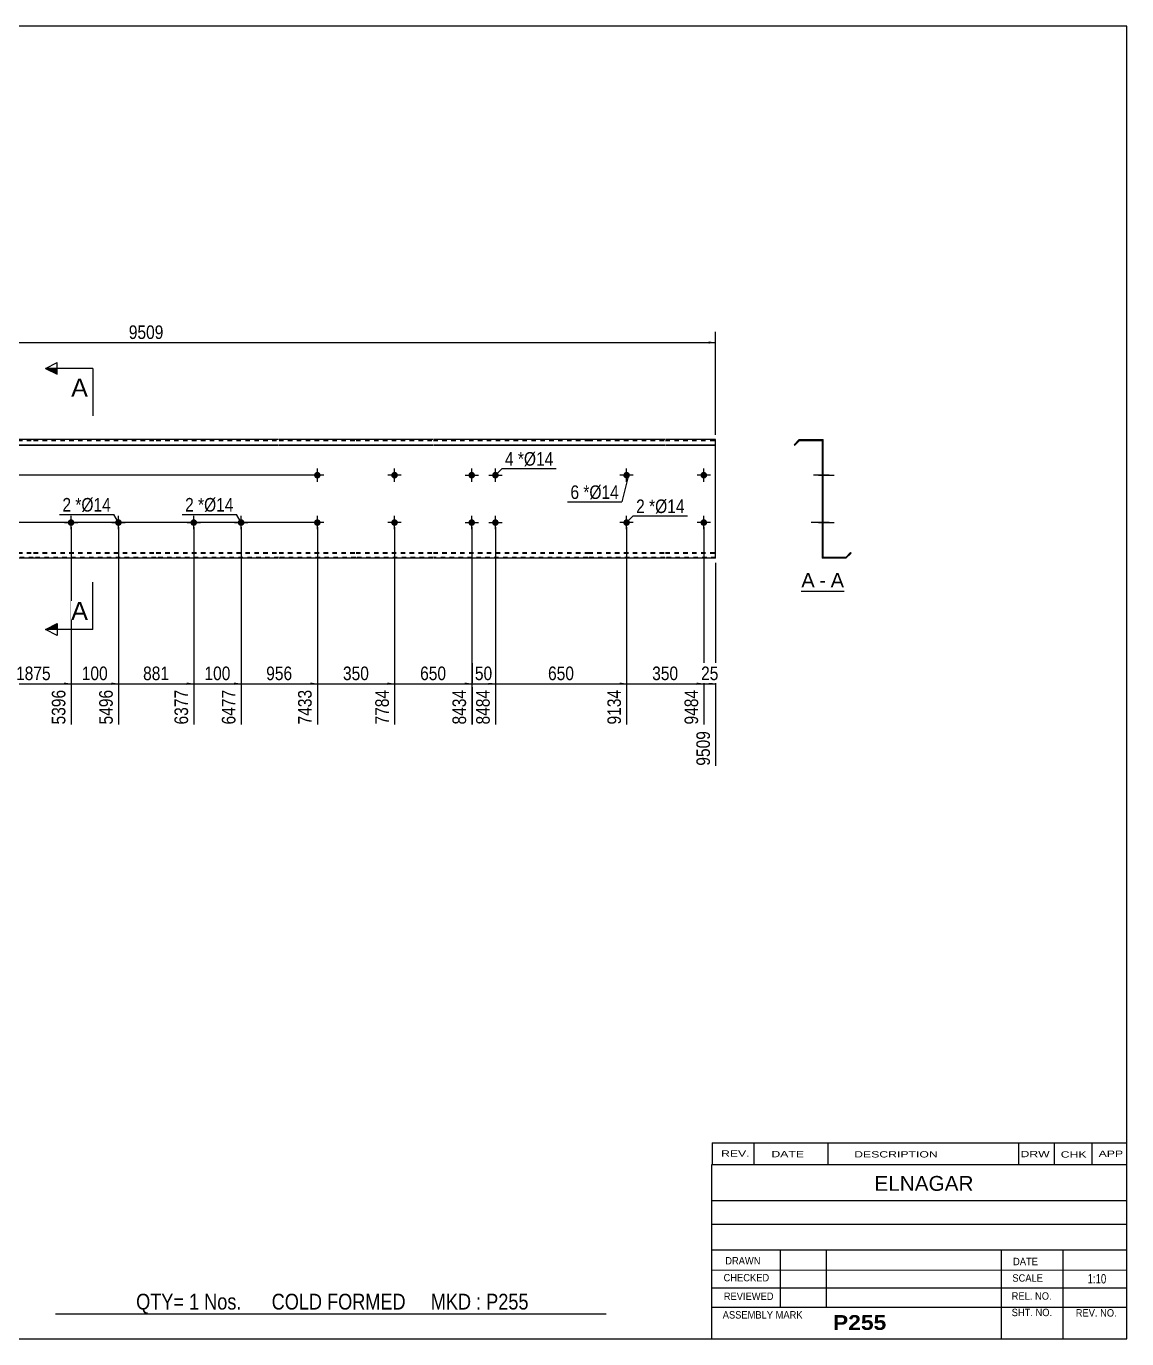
# Model space of a CAD drawing. Header units: millimetres. Extents: x -75 to 327, y -177 to 100.
# Drawn here: x 94.9 to 327.2, y -177.2 to 99.8 of the extents above; entities that cross this region are included whole.
import ezdxf

# ---------------------------------------------------------------- set-up
doc = ezdxf.new("R2010")
doc.units = ezdxf.units.MM
doc.linetypes.add('DXK_LINE_DOT1', pattern=[1.8814, 0.9407, -0.9407])
doc.styles.add('Arial', font='ARIAL.TTF', dxfattribs={"height": 0.2})
doc.styles.add('Arial Bold', font='ARIALBD.TTF', dxfattribs={"height": 0.2})
doc.styles.add('Arial Narrow', font='ARIALN.TTF', dxfattribs={"height": 0.2})

# ---------------------------------------------------------------- blocks, each defined once
blk = doc.blocks.new('Unknown-628702103-1200')
at = {"color": 5, "linetype": 'Continuous'}
for p, q in [((327.25, 99.75), (-72.75, 99.75)), ((-72.75, 99.75), (-72.75, -177.25)), ((327.25, -177.25), (327.25, 99.75)), ((-72.75, -177.25), (327.25, -177.25))]:
    blk.add_line(p, q, dxfattribs=at)
at = {"color": 174, "linetype": 'Continuous', "style": 'Arial'}
blk.add_text('Tekla structures', height=1.9102, rotation=90, dxfattribs=at).set_placement((-73.25, -176.75))
blk = doc.blocks.new('Unknown-628702103-12 - 1661')
at = {"color": 7, "linetype": 'Continuous'}
blk.add_line((258.54, -19.45), (267.57, -19.45), dxfattribs=at)
at = {"color": 0, "linetype": 'Continuous'}
blk.add_wipeout([(261.39, -18.7), (261.39, -15.5), (258.54, -15.5), (258.54, -18.7)], dxfattribs=at)
blk.add_wipeout([(263.77, -18.7), (263.77, -15.5), (262.35, -15.5), (262.35, -18.7)], dxfattribs=at)
at = {"color": 96, "linetype": 'Continuous', "style": 'Arial'}
blk.add_text('A', height=3.06, dxfattribs=at).set_placement((258.54, -18.7))
at = {"color": 0, "linetype": 'Continuous'}
blk.add_wipeout([(267.57, -18.7), (267.57, -15.5), (264.73, -15.5), (264.73, -18.7)], dxfattribs=at)
at = {"color": 96, "linetype": 'Continuous', "style": 'Arial'}
for s, p in [('A', (264.73, -18.7)), ('-', (262.35, -18.7))]:
    blk.add_text(s, height=3.06, dxfattribs=at).set_placement(p)
blk = doc.blocks.new('Bolt-628702103-1271 - 1220')
at = {"linetype": 'Continuous'}
for points in [[(104.39, -4.3, -1), (104.39, -5.7, -1)], [(114.39, -4.3, -1), (114.39, -5.7, -1)]]:
    blk.add_hatch(color=3, dxfattribs=at).paths.add_polyline_path(points)
at = {"color": 3, "linetype": 'Continuous'}
for p, q in [((102.99, -5), (105.79, -5)), ((104.39, -6.4), (104.39, -3.6)), ((112.99, -5), (115.79, -5)), ((114.39, -6.4), (114.39, -3.6))]:
    blk.add_line(p, q, dxfattribs=at)
blk = doc.blocks.new('Bolt-628702103-1276 - 1220')
at = {"linetype": 'Continuous'}
for points in [[(130.29, -4.3, -1), (130.29, -5.7, -1)], [(140.29, -4.3, -1), (140.29, -5.7, -1)]]:
    blk.add_hatch(color=3, dxfattribs=at).paths.add_polyline_path(points)
at = {"color": 3, "linetype": 'Continuous'}
for p, q in [((128.89, -5), (131.69, -5)), ((130.29, -6.4), (130.29, -3.6)), ((138.89, -5), (141.69, -5)), ((140.29, -6.4), (140.29, -3.6))]:
    blk.add_line(p, q, dxfattribs=at)
blk = doc.blocks.new('Bolt-628702103-1281 - 1220')
at = {"linetype": 'Continuous'}
for points in [[(171.98, 5, -1), (173.38, 5, -1)], [(220.97, 5, -1), (222.37, 5, -1)]]:
    blk.add_hatch(color=3, dxfattribs=at).paths.add_polyline_path(points)
at = {"color": 3, "linetype": 'Continuous'}
for p, q in [((172.68, 3.6), (172.68, 6.4)), ((221.67, 3.6), (221.67, 6.4)), ((174.08, 5), (171.28, 5)), ((223.07, 5), (220.27, 5))]:
    blk.add_line(p, q, dxfattribs=at)
blk = doc.blocks.new('Part-628702103-1350 - 1220')
at = {"color": 2, "linetype": 'Continuous'}
for p, q in [((7, 12.5), (0, 12.5)), ((0, 12.5), (0, -12.5)), ((0, 11.44), (7, 11.44)), ((0, 11.33), (7, 11.33)), ((28.29, 12.5), (7.1, 12.5)), ((7.1, 11.44), (28.29, 11.44)), ((7.1, 11.33), (28.29, 11.33)), ((44.59, 12.5), (28.39, 12.5)), ((28.39, 11.44), (44.59, 11.44)), ((28.39, 11.33), (44.59, 11.33)), ((70.49, 12.5), (44.69, 12.5)), ((44.69, 11.44), (70.49, 11.44)), ((44.69, 11.33), (70.49, 11.33)), ((96.39, 12.5), (70.59, 12.5)), ((70.59, 11.44), (96.39, 11.44)), ((70.59, 11.33), (96.39, 11.33)), ((122.29, 12.5), (96.49, 12.5)), ((96.49, 11.44), (122.29, 11.44)), ((96.49, 11.33), (122.29, 11.33)), ((148.19, 12.5), (122.39, 12.5)), ((122.39, 11.44), (148.19, 11.44)), ((122.39, 11.33), (148.19, 11.33)), ((164.48, 12.5), (148.29, 12.5)), ((148.29, 11.44), (164.48, 11.44)), ((148.29, 11.33), (164.48, 11.33)), ((180.78, 12.5), (164.58, 12.5)), ((164.58, 11.44), (180.78, 11.44)), ((164.58, 11.33), (180.78, 11.33)), ((213.47, 12.5), (180.88, 12.5)), ((180.88, 11.44), (213.47, 11.44)), ((180.88, 11.33), (213.47, 11.33)), ((229.77, 12.5), (213.57, 12.5)), ((213.57, 11.44), (229.77, 11.44)), ((213.57, 11.33), (229.77, 11.33)), ((240.46, 12.5), (229.87, 12.5)), ((229.87, 11.44), (240.46, 11.44)), ((229.87, 11.33), (240.46, 11.33)), ((240.46, -12.5), (240.46, 12.5)), ((7, -12.5), (0, -12.5)), ((28.29, -12.5), (7.1, -12.5)), ((44.59, -12.5), (28.39, -12.5)), ((70.49, -12.5), (44.69, -12.5)), ((96.39, -12.5), (70.59, -12.5)), ((122.29, -12.5), (96.49, -12.5)), ((148.19, -12.5), (122.39, -12.5)), ((164.48, -12.5), (148.29, -12.5)), ((180.78, -12.5), (164.58, -12.5)), ((213.47, -12.5), (180.88, -12.5)), ((229.77, -12.5), (213.57, -12.5)), ((240.46, -12.5), (229.87, -12.5))]:
    blk.add_line(p, q, dxfattribs=at)
at = {"color": 7, "linetype": 'DXK_LINE_DOT1'}
for p, q in [((0, 12.35), (7, 12.35)), ((7.1, 12.35), (28.29, 12.35)), ((28.39, 12.35), (44.59, 12.35)), ((44.69, 12.35), (70.49, 12.35)), ((70.59, 12.35), (96.39, 12.35)), ((96.49, 12.35), (122.29, 12.35)), ((122.39, 12.35), (148.19, 12.35)), ((148.29, 12.35), (164.48, 12.35)), ((164.58, 12.35), (180.78, 12.35)), ((180.88, 12.35), (213.47, 12.35)), ((213.57, 12.35), (229.77, 12.35)), ((229.87, 12.35), (240.46, 12.35)), ((0, -11.33), (7, -11.33)), ((0, -11.44), (7, -11.44)), ((7, -12.35), (0, -12.35)), ((7.1, -11.33), (28.29, -11.33)), ((7.1, -11.44), (28.29, -11.44)), ((28.29, -12.35), (7.1, -12.35)), ((28.39, -11.33), (44.59, -11.33)), ((28.39, -11.44), (44.59, -11.44)), ((44.59, -12.35), (28.39, -12.35)), ((44.69, -11.33), (70.49, -11.33)), ((44.69, -11.44), (70.49, -11.44)), ((70.49, -12.35), (44.69, -12.35)), ((70.59, -11.33), (96.39, -11.33)), ((70.59, -11.44), (96.39, -11.44)), ((96.39, -12.35), (70.59, -12.35)), ((96.49, -11.33), (122.29, -11.33)), ((96.49, -11.44), (122.29, -11.44)), ((122.29, -12.35), (96.49, -12.35)), ((122.39, -11.33), (148.19, -11.33)), ((122.39, -11.44), (148.19, -11.44)), ((148.19, -12.35), (122.39, -12.35)), ((148.29, -11.33), (164.48, -11.33)), ((148.29, -11.44), (164.48, -11.44)), ((164.48, -12.35), (148.29, -12.35)), ((164.58, -11.33), (180.78, -11.33)), ((164.58, -11.44), (180.78, -11.44)), ((180.78, -12.35), (164.58, -12.35)), ((180.88, -11.33), (213.47, -11.33)), ((180.88, -11.44), (213.47, -11.44)), ((213.47, -12.35), (180.88, -12.35)), ((213.57, -11.33), (229.77, -11.33)), ((213.57, -11.44), (229.77, -11.44)), ((229.77, -12.35), (213.57, -12.35)), ((229.87, -11.33), (240.46, -11.33)), ((229.87, -11.44), (240.46, -11.44)), ((240.46, -12.35), (229.87, -12.35))]:
    blk.add_line(p, q, dxfattribs=at)
blk = doc.blocks.new('Bolt-628702103-1286 - 1220')
at = {"linetype": 'Continuous'}
for points in [[(155.68, 5, -1), (157.08, 5, -1)], [(237.26, 5, -1), (238.66, 5, -1)]]:
    blk.add_hatch(color=3, dxfattribs=at).paths.add_polyline_path(points)
at = {"color": 3, "linetype": 'Continuous'}
for p, q in [((156.38, 3.6), (156.38, 6.4)), ((237.96, 3.6), (237.96, 6.4)), ((157.78, 5), (154.98, 5)), ((239.36, 5), (236.56, 5))]:
    blk.add_line(p, q, dxfattribs=at)
blk = doc.blocks.new('Bolt-628702103-1314 - 1220')
at = {"linetype": 'Continuous'}
for points in [[(171.98, -5, -1), (173.38, -5, -1)], [(220.97, -5, -1), (222.37, -5, -1)]]:
    blk.add_hatch(color=3, dxfattribs=at).paths.add_polyline_path(points)
at = {"color": 3, "linetype": 'Continuous'}
for p, q in [((174.08, -5), (171.28, -5)), ((172.68, -6.4), (172.68, -3.6)), ((223.07, -5), (220.27, -5)), ((221.67, -6.4), (221.67, -3.6))]:
    blk.add_line(p, q, dxfattribs=at)
blk = doc.blocks.new('Bolt-628702103-1329 - 1220')
at = {"linetype": 'Continuous'}
for points in [[(188.27, 5, -1), (189.67, 5, -1)], [(193.27, 5, -1), (194.67, 5, -1)], [(188.27, -5, -1), (189.67, -5, -1)], [(193.27, -5, -1), (194.67, -5, -1)]]:
    blk.add_hatch(color=3, dxfattribs=at).paths.add_polyline_path(points)
at = {"color": 3, "linetype": 'Continuous'}
for p, q in [((188.97, 3.6), (188.97, 6.4)), ((193.97, 3.6), (193.97, 6.4)), ((187.57, 5), (190.37, 5)), ((192.57, 5), (195.37, 5)), ((187.57, -5), (190.37, -5)), ((188.97, -6.4), (188.97, -3.6)), ((192.57, -5), (195.37, -5)), ((193.97, -6.4), (193.97, -3.6))]:
    blk.add_line(p, q, dxfattribs=at)
blk = doc.blocks.new('Bolt-628702103-1334 - 1220')
at = {"linetype": 'Continuous'}
for points in [[(155.68, -5, -1), (157.08, -5, -1)], [(237.26, -5, -1), (238.66, -5, -1)]]:
    blk.add_hatch(color=3, dxfattribs=at).paths.add_polyline_path(points)
at = {"color": 3, "linetype": 'Continuous'}
for p, q in [((157.78, -5), (154.98, -5)), ((156.38, -6.4), (156.38, -3.6)), ((239.36, -5), (236.56, -5)), ((237.96, -6.4), (237.96, -3.6))]:
    blk.add_line(p, q, dxfattribs=at)
blk = doc.blocks.new('Bolt-628702103-1666 - 1661')
at = {"linetype": 'Continuous'}
blk.add_hatch(color=3, dxfattribs=at).paths.add_polyline_path([(263.13, -5.7), (263.13, -4.3), (262.98, -4.3), (262.98, -5.7)])
blk.add_hatch(color=3, dxfattribs=at).paths.add_polyline_path([(263.13, -5.7), (263.13, -4.3), (262.98, -4.3), (262.98, -5.7)])
at = {"color": 3, "linetype": 'Continuous'}
for p, q in [((262.23, -5), (264.98, -5)), ((262.23, -5), (264.98, -5)), ((262.98, -4.3), (263.13, -4.3)), ((262.98, -4.3), (263.13, -4.3)), ((262.98, -5.7), (263.13, -5.7)), ((262.98, -5.7), (263.13, -5.7))]:
    blk.add_line(p, q, dxfattribs=at)
blk = doc.blocks.new('Bolt-628702103-1667 - 1661')
at = {"linetype": 'Continuous'}
blk.add_hatch(color=3, dxfattribs=at).paths.add_polyline_path([(263.13, -5.7), (263.13, -4.3), (262.98, -4.3), (262.98, -5.7)])
blk.add_hatch(color=3, dxfattribs=at).paths.add_polyline_path([(263.13, -5.7), (263.13, -4.3), (262.98, -4.3), (262.98, -5.7)])
at = {"color": 3, "linetype": 'Continuous'}
for p, q in [((262.23, -5), (264.98, -5)), ((262.23, -5), (264.98, -5)), ((262.98, -4.3), (263.13, -4.3)), ((262.98, -4.3), (263.13, -4.3)), ((262.98, -5.7), (263.13, -5.7)), ((262.98, -5.7), (263.13, -5.7))]:
    blk.add_line(p, q, dxfattribs=at)
blk = doc.blocks.new('Bolt-628702103-1668 - 1661')
at = {"linetype": 'Continuous'}
blk.add_hatch(color=3, dxfattribs=at).paths.add_polyline_path([(263.13, -5.7), (263.13, -4.3), (262.98, -4.3), (262.98, -5.7)])
blk.add_hatch(color=3, dxfattribs=at).paths.add_polyline_path([(263.13, -5.7), (263.13, -4.3), (262.98, -4.3), (262.98, -5.7)])
at = {"color": 3, "linetype": 'Continuous'}
for p, q in [((262.23, -5), (264.98, -5)), ((262.23, -5), (264.98, -5)), ((262.98, -4.3), (263.13, -4.3)), ((262.98, -4.3), (263.13, -4.3)), ((262.98, -5.7), (263.13, -5.7)), ((262.98, -5.7), (263.13, -5.7))]:
    blk.add_line(p, q, dxfattribs=at)
blk = doc.blocks.new('Bolt-628702103-1669 - 1661')
at = {"linetype": 'Continuous'}
blk.add_hatch(color=3, dxfattribs=at).paths.add_polyline_path([(263.13, -5.7), (263.13, -4.3), (262.98, -4.3), (262.98, -5.7)])
blk.add_hatch(color=3, dxfattribs=at).paths.add_polyline_path([(263.13, -5.7), (263.13, -4.3), (262.98, -4.3), (262.98, -5.7)])
at = {"color": 3, "linetype": 'Continuous'}
for p, q in [((262.23, -5), (264.98, -5)), ((262.23, -5), (264.98, -5)), ((262.98, -4.3), (263.13, -4.3)), ((262.98, -4.3), (263.13, -4.3)), ((262.98, -5.7), (263.13, -5.7)), ((262.98, -5.7), (263.13, -5.7))]:
    blk.add_line(p, q, dxfattribs=at)
blk = doc.blocks.new('Bolt-628702103-1670 - 1661')
at = {"linetype": 'Continuous'}
blk.add_hatch(color=3, dxfattribs=at).paths.add_polyline_path([(262.98, 5.7), (262.98, 4.3), (263.13, 4.3), (263.13, 5.7)])
blk.add_hatch(color=3, dxfattribs=at).paths.add_polyline_path([(262.98, 5.7), (262.98, 4.3), (263.13, 4.3), (263.13, 5.7)])
at = {"color": 3, "linetype": 'Continuous'}
for p, q in [((262.98, 5.7), (263.13, 5.7)), ((262.98, 5.7), (263.13, 5.7)), ((262.18, 5), (265.48, 5)), ((262.18, 5), (265.48, 5)), ((262.98, 4.3), (263.13, 4.3)), ((262.98, 4.3), (263.13, 4.3))]:
    blk.add_line(p, q, dxfattribs=at)
blk = doc.blocks.new('Bolt-628702103-1671 - 1661')
at = {"linetype": 'Continuous'}
blk.add_hatch(color=3, dxfattribs=at).paths.add_polyline_path([(262.98, 5.7), (262.98, 4.3), (263.13, 4.3), (263.13, 5.7)])
blk.add_hatch(color=3, dxfattribs=at).paths.add_polyline_path([(262.98, 5.7), (262.98, 4.3), (263.13, 4.3), (263.13, 5.7)])
at = {"color": 3, "linetype": 'Continuous'}
for p, q in [((262.98, 5.7), (263.13, 5.7)), ((262.98, 5.7), (263.13, 5.7)), ((262.18, 5), (265.48, 5)), ((262.18, 5), (265.48, 5)), ((262.98, 4.3), (263.13, 4.3)), ((262.98, 4.3), (263.13, 4.3))]:
    blk.add_line(p, q, dxfattribs=at)
blk = doc.blocks.new('Bolt-628702103-1672 - 1661')
at = {"linetype": 'Continuous'}
blk.add_hatch(color=3, dxfattribs=at).paths.add_polyline_path([(262.98, -4.3), (262.98, -5.7), (263.13, -5.7), (263.13, -4.3)])
blk.add_hatch(color=3, dxfattribs=at).paths.add_polyline_path([(262.98, -4.3), (262.98, -5.7), (263.13, -5.7), (263.13, -4.3)])
at = {"color": 3, "linetype": 'Continuous'}
for p, q in [((262.18, -5), (265.48, -5)), ((262.18, -5), (265.48, -5)), ((262.98, -4.3), (263.13, -4.3)), ((262.98, -4.3), (263.13, -4.3)), ((262.98, -5.7), (263.13, -5.7)), ((262.98, -5.7), (263.13, -5.7))]:
    blk.add_line(p, q, dxfattribs=at)
blk = doc.blocks.new('Bolt-628702103-1673 - 1661')
at = {"linetype": 'Continuous'}
for points in [[(262.98, 5.7), (262.98, 4.3), (263.13, 4.3), (263.13, 5.7)], [(262.98, 5.7), (262.98, 4.3), (263.13, 4.3), (263.13, 5.7)], [(262.98, -4.3), (262.98, -5.7), (263.13, -5.7), (263.13, -4.3)], [(262.98, -4.3), (262.98, -5.7), (263.13, -5.7), (263.13, -4.3)]]:
    blk.add_hatch(color=3, dxfattribs=at).paths.add_polyline_path(points)
at = {"color": 3, "linetype": 'Continuous'}
for p, q in [((263.13, 5.7), (262.98, 5.7)), ((263.13, 5.7), (262.98, 5.7)), ((264.43, 5), (261.13, 5)), ((264.43, 5), (261.13, 5)), ((263.13, 4.3), (262.98, 4.3)), ((263.13, 4.3), (262.98, 4.3)), ((264.43, -5), (261.13, -5)), ((264.43, -5), (261.13, -5)), ((263.13, -4.3), (262.98, -4.3)), ((263.13, -4.3), (262.98, -4.3)), ((263.13, -5.7), (262.98, -5.7)), ((263.13, -5.7), (262.98, -5.7))]:
    blk.add_line(p, q, dxfattribs=at)
blk = doc.blocks.new('Bolt-628702103-1674 - 1661')
at = {"linetype": 'Continuous'}
blk.add_hatch(color=3, dxfattribs=at).paths.add_polyline_path([(262.98, -4.3), (262.98, -5.7), (263.13, -5.7), (263.13, -4.3)])
at = {"color": 3, "linetype": 'Continuous'}
for p, q in [((263.93, -5), (260.63, -5)), ((263.13, -4.3), (262.98, -4.3)), ((263.13, -5.7), (262.98, -5.7))]:
    blk.add_line(p, q, dxfattribs=at)
blk = doc.blocks.new('Bolt-628702103-1675 - 1661')
at = {"linetype": 'Continuous'}
for points in [[(262.98, 5.7), (262.98, 4.3), (263.13, 4.3), (263.13, 5.7)], [(262.98, 5.7), (262.98, 4.3), (263.13, 4.3), (263.13, 5.7)], [(262.98, -4.3), (262.98, -5.7), (263.13, -5.7), (263.13, -4.3)], [(262.98, -4.3), (262.98, -5.7), (263.13, -5.7), (263.13, -4.3)]]:
    blk.add_hatch(color=3, dxfattribs=at).paths.add_polyline_path(points)
at = {"color": 3, "linetype": 'Continuous'}
for p, q in [((263.13, 5.7), (262.98, 5.7)), ((263.13, 5.7), (262.98, 5.7)), ((264.43, 5), (261.13, 5)), ((264.43, 5), (261.13, 5)), ((263.13, 4.3), (262.98, 4.3)), ((263.13, 4.3), (262.98, 4.3)), ((264.43, -5), (261.13, -5)), ((264.43, -5), (261.13, -5)), ((263.13, -4.3), (262.98, -4.3)), ((263.13, -4.3), (262.98, -4.3)), ((263.13, -5.7), (262.98, -5.7)), ((263.13, -5.7), (262.98, -5.7))]:
    blk.add_line(p, q, dxfattribs=at)
blk = doc.blocks.new('Bolt-628702103-1676 - 1661')
at = {"linetype": 'Continuous'}
blk.add_hatch(color=3, dxfattribs=at).paths.add_polyline_path([(262.98, -4.3), (262.98, -5.7), (263.13, -5.7), (263.13, -4.3)])
blk.add_hatch(color=3, dxfattribs=at).paths.add_polyline_path([(262.98, -4.3), (262.98, -5.7), (263.13, -5.7), (263.13, -4.3)])
at = {"color": 3, "linetype": 'Continuous'}
for p, q in [((262.18, -5), (265.48, -5)), ((262.18, -5), (265.48, -5)), ((262.98, -4.3), (263.13, -4.3)), ((262.98, -4.3), (263.13, -4.3)), ((262.98, -5.7), (263.13, -5.7)), ((262.98, -5.7), (263.13, -5.7))]:
    blk.add_line(p, q, dxfattribs=at)
blk = doc.blocks.new('Part-628702103-1677 - 1661')
at = {"color": 2, "linetype": 'Continuous'}
for p, q in [((258.13, 12.5), (257.07, 11.44)), ((257.07, 11.44), (257.18, 11.33)), ((258.19, 12.35), (257.18, 11.33)), ((258.13, 12.5), (263.13, 12.5)), ((258.19, 12.35), (262.98, 12.35)), ((262.98, 12.35), (262.98, -12.5)), ((263.13, -12.35), (263.13, 12.5)), ((267.98, -12.5), (262.98, -12.5)), ((267.92, -12.35), (263.13, -12.35)), ((267.92, -12.35), (268.94, -11.33)), ((267.98, -12.5), (269.04, -11.44)), ((269.04, -11.44), (268.94, -11.33))]:
    blk.add_line(p, q, dxfattribs=at)
blk = doc.blocks.new('StraightDimension-628702103-1384 - 1220')
at = {"linetype": 'Continuous'}
for points in [[(-6.25, -6.5), (-6, -5), (-5.75, -6.5)], [(-5.75, -11), (-6, -12.5), (-6.25, -11)]]:
    blk.add_hatch(color=7, dxfattribs=at).paths.add_polyline_path(points)
at = {"color": 7, "linetype": 'Continuous'}
for p, q in [((155.38, -5), (-8.25, -5)), ((-6, -12.5), (-6, -5)), ((14.2, -12.5), (-8.25, -12.5))]:
    blk.add_line(p, q, dxfattribs=at)
at = {"color": 0}
blk.add_wipeout([(-6.15, -6.32), (-10.35, -6.32), (-10.35, -11.18), (-6.15, -11.18)], dxfattribs=at)
at = {"color": 3, "style": 'Arial Narrow'}
blk.add_text('75', height=2.863, rotation=90.0002, dxfattribs=at).set_placement((-6.75, -10.58))
blk = doc.blocks.new('StraightDimension-628702103-2635 - 1220')
at = {"linetype": 'Continuous'}
blk.add_hatch(color=7, dxfattribs=at).paths.add_polyline_path([(171.18, -38.75), (172.68, -39), (171.18, -39.25)])
at = {"color": 7, "linetype": 'Continuous'}
for p, q in [((156.38, -6), (156.38, -47.61)), ((172.68, -6), (172.68, -47.61)), ((156.38, -39), (172.68, -39))]:
    blk.add_line(p, q, dxfattribs=at)
at = {"color": 0}
blk.add_wipeout([(167.87, -38.85), (167.87, -34.65), (161.19, -34.65), (161.19, -38.85)], dxfattribs=at)
at = {"color": 3, "style": 'Arial Narrow'}
blk.add_text('350', height=2.863, dxfattribs=at).set_placement((161.79, -38.25))
at = {"color": 0, "linetype": 'Continuous'}
blk.add_wipeout([(172.08, -39.7), (167.88, -39.7), (167.88, -48.21), (172.08, -48.21)], dxfattribs=at)
at = {"color": 3, "linetype": 'Continuous', "style": 'Arial Narrow'}
blk.add_text('7784', height=2.863, rotation=90.0002, dxfattribs=at).set_placement((171.48, -47.61))
blk = doc.blocks.new('StraightDimension-628702103-2633 - 1220')
at = {"linetype": 'Continuous'}
blk.add_hatch(color=7, dxfattribs=at).paths.add_polyline_path([(192.47, -38.75), (193.97, -39), (192.47, -39.25)])
at = {"color": 7, "linetype": 'Continuous'}
for p, q in [((188.97, -6), (188.97, -47.61)), ((193.97, -6), (193.97, -47.61)), ((188.97, -39), (193.97, -39))]:
    blk.add_line(p, q, dxfattribs=at)
at = {"color": 0}
blk.add_wipeout([(193.9, -38.85), (193.9, -34.65), (189.04, -34.65), (189.04, -38.85)], dxfattribs=at)
at = {"color": 3, "style": 'Arial Narrow'}
blk.add_text('50', height=2.863, dxfattribs=at).set_placement((189.64, -38.25))
at = {"color": 0, "linetype": 'Continuous'}
blk.add_wipeout([(193.37, -39.7), (189.17, -39.7), (189.17, -48.21), (193.37, -48.21)], dxfattribs=at)
at = {"color": 3, "linetype": 'Continuous', "style": 'Arial Narrow'}
blk.add_text('8484', height=2.863, rotation=90.0002, dxfattribs=at).set_placement((192.77, -47.61))
blk = doc.blocks.new('StraightDimension-628702103-2631 - 1220')
at = {"linetype": 'Continuous'}
blk.add_hatch(color=7, dxfattribs=at).paths.add_polyline_path([(236.46, -38.75), (237.96, -39), (236.46, -39.25)])
at = {"color": 7, "linetype": 'Continuous'}
for p, q in [((221.67, -6), (221.67, -47.61)), ((237.96, -6), (237.96, -47.61)), ((221.67, -39), (237.96, -39))]:
    blk.add_line(p, q, dxfattribs=at)
at = {"color": 0}
blk.add_wipeout([(233.16, -38.85), (233.16, -34.65), (226.47, -34.65), (226.47, -38.85)], dxfattribs=at)
at = {"color": 3, "style": 'Arial Narrow'}
blk.add_text('350', height=2.863, dxfattribs=at).set_placement((227.07, -38.25))
at = {"color": 0, "linetype": 'Continuous'}
blk.add_wipeout([(237.36, -39.7), (233.16, -39.7), (233.16, -48.21), (237.36, -48.21)], dxfattribs=at)
at = {"color": 3, "linetype": 'Continuous', "style": 'Arial Narrow'}
blk.add_text('9484', height=2.863, rotation=90.0002, dxfattribs=at).set_placement((236.76, -47.61))
blk = doc.blocks.new('StraightDimension-628702103-1371 - 1220')
at = {"linetype": 'Continuous'}
for points in [[(1.5, 32.75), (0, 33), (1.5, 33.25)], [(238.96, 33.25), (240.46, 33), (238.96, 32.75)]]:
    blk.add_hatch(color=7, dxfattribs=at).paths.add_polyline_path(points)
at = {"color": 7, "linetype": 'Continuous'}
for p, q in [((0, 13.5), (0, 35.25)), ((240.46, 13.5), (240.46, 35.25)), ((0, 33), (240.46, 33))]:
    blk.add_line(p, q, dxfattribs=at)
at = {"color": 0}
blk.add_wipeout([(124.49, 33.15), (124.49, 37.35), (115.98, 37.35), (115.98, 33.15)], dxfattribs=at)
at = {"color": 3, "style": 'Arial Narrow'}
blk.add_text('9509', height=2.863, dxfattribs=at).set_placement((116.58, 33.75))
blk = doc.blocks.new('StraightDimension-628702103-1402 - 1220')
at = {"linetype": 'Continuous'}
for points in [[(-21.75, 11), (-21.5, 12.5), (-21.25, 11)], [(-21.25, 6.5), (-21.5, 5), (-21.75, 6.5)]]:
    blk.add_hatch(color=7, dxfattribs=at).paths.add_polyline_path(points)
at = {"color": 7, "linetype": 'Continuous'}
for p, q in [((14.2, 12.5), (-23.75, 12.5)), ((-21.5, 5), (-21.5, 12.5)), ((155.38, 5), (-23.75, 5))]:
    blk.add_line(p, q, dxfattribs=at)
at = {"color": 0}
blk.add_wipeout([(-21.65, 11.18), (-25.85, 11.18), (-25.85, 6.32), (-21.65, 6.32)], dxfattribs=at)
at = {"color": 3, "style": 'Arial Narrow'}
blk.add_text('75', height=2.863, rotation=90.0002, dxfattribs=at).set_placement((-22.25, 6.92))
blk = doc.blocks.new('StraightDimension-628702103-2630 - 1220')
at = {"linetype": 'Continuous'}
blk.add_hatch(color=7, dxfattribs=at).paths.add_polyline_path([(238.96, -38.75), (240.46, -39), (238.96, -39.25)])
at = {"color": 7, "linetype": 'Continuous'}
for p, q in [((237.96, -6), (237.96, -47.61)), ((240.46, -13.5), (240.46, -56.31)), ((237.96, -39), (240.46, -39))]:
    blk.add_line(p, q, dxfattribs=at)
at = {"color": 0}
blk.add_wipeout([(241.64, -38.85), (241.64, -34.65), (236.79, -34.65), (236.79, -38.85)], dxfattribs=at)
at = {"color": 0, "linetype": 'Continuous'}
blk.add_wipeout([(239.86, -48.4), (235.66, -48.4), (235.66, -56.91), (239.86, -56.91)], dxfattribs=at)
at = {"color": 3, "style": 'Arial Narrow'}
blk.add_text('25', height=2.863, dxfattribs=at).set_placement((237.39, -38.25))
at = {"color": 3, "linetype": 'Continuous', "style": 'Arial Narrow'}
blk.add_text('9509', height=2.863, rotation=90.0002, dxfattribs=at).set_placement((239.26, -56.31))
blk = doc.blocks.new('StraightDimension-628702103-2632 - 1220')
at = {"linetype": 'Continuous'}
blk.add_hatch(color=7, dxfattribs=at).paths.add_polyline_path([(220.17, -38.75), (221.67, -39), (220.17, -39.25)])
at = {"color": 7, "linetype": 'Continuous'}
for p, q in [((193.97, -6), (193.97, -47.61)), ((221.67, -6), (221.67, -47.61)), ((193.97, -39), (221.67, -39))]:
    blk.add_line(p, q, dxfattribs=at)
at = {"color": 0}
blk.add_wipeout([(211.16, -38.85), (211.16, -34.65), (204.48, -34.65), (204.48, -38.85)], dxfattribs=at)
at = {"color": 0, "linetype": 'Continuous'}
blk.add_wipeout([(221.07, -39.7), (216.87, -39.7), (216.87, -48.21), (221.07, -48.21)], dxfattribs=at)
at = {"color": 3, "style": 'Arial Narrow'}
blk.add_text('650', height=2.863, dxfattribs=at).set_placement((205.08, -38.25))
at = {"color": 3, "linetype": 'Continuous', "style": 'Arial Narrow'}
blk.add_text('9134', height=2.863, rotation=90.0002, dxfattribs=at).set_placement((220.47, -47.61))
blk = doc.blocks.new('StraightDimension-628702103-2634 - 1220')
at = {"linetype": 'Continuous'}
blk.add_hatch(color=7, dxfattribs=at).paths.add_polyline_path([(187.47, -38.75), (188.97, -39), (187.47, -39.25)])
at = {"color": 7, "linetype": 'Continuous'}
for p, q in [((172.68, -6), (172.68, -47.61)), ((188.97, -6), (188.97, -47.61)), ((172.68, -39), (188.97, -39))]:
    blk.add_line(p, q, dxfattribs=at)
at = {"color": 0}
blk.add_wipeout([(184.17, -38.85), (184.17, -34.65), (177.48, -34.65), (177.48, -38.85)], dxfattribs=at)
at = {"color": 3, "style": 'Arial Narrow'}
blk.add_text('650', height=2.863, dxfattribs=at).set_placement((178.08, -38.25))
at = {"color": 0, "linetype": 'Continuous'}
blk.add_wipeout([(188.37, -39.7), (184.17, -39.7), (184.17, -48.21), (188.37, -48.21)], dxfattribs=at)
at = {"color": 3, "linetype": 'Continuous', "style": 'Arial Narrow'}
blk.add_text('8434', height=2.863, rotation=90.0002, dxfattribs=at).set_placement((187.77, -47.61))
blk = doc.blocks.new('StraightDimension-628702103-2636 - 1220')
at = {"linetype": 'Continuous'}
blk.add_hatch(color=7, dxfattribs=at).paths.add_polyline_path([(154.88, -38.75), (156.38, -39), (154.88, -39.25)])
at = {"color": 7, "linetype": 'Continuous'}
for p, q in [((140.29, -6), (140.29, -47.61)), ((156.38, -6), (156.38, -47.61)), ((140.29, -39), (156.38, -39))]:
    blk.add_line(p, q, dxfattribs=at)
at = {"color": 0}
blk.add_wipeout([(151.68, -38.85), (151.68, -34.65), (144.99, -34.65), (144.99, -38.85)], dxfattribs=at)
at = {"color": 3, "style": 'Arial Narrow'}
blk.add_text('956', height=2.863, dxfattribs=at).set_placement((145.59, -38.25))
at = {"color": 0, "linetype": 'Continuous'}
blk.add_wipeout([(155.78, -39.7), (151.58, -39.7), (151.58, -48.21), (155.78, -48.21)], dxfattribs=at)
at = {"color": 3, "linetype": 'Continuous', "style": 'Arial Narrow'}
blk.add_text('7433', height=2.863, rotation=90.0002, dxfattribs=at).set_placement((155.18, -47.61))
blk = doc.blocks.new('StraightDimension-628702103-2637 - 1220')
at = {"linetype": 'Continuous'}
blk.add_hatch(color=7, dxfattribs=at).paths.add_polyline_path([(138.79, -38.75), (140.29, -39), (138.79, -39.25)])
at = {"color": 7, "linetype": 'Continuous'}
for p, q in [((130.29, -6), (130.29, -47.61)), ((140.29, -6), (140.29, -47.61)), ((130.29, -39), (140.29, -39))]:
    blk.add_line(p, q, dxfattribs=at)
at = {"color": 0}
blk.add_wipeout([(138.63, -38.85), (138.63, -34.65), (131.95, -34.65), (131.95, -38.85)], dxfattribs=at)
at = {"color": 3, "style": 'Arial Narrow'}
blk.add_text('100', height=2.863, dxfattribs=at).set_placement((132.55, -38.25))
at = {"color": 0, "linetype": 'Continuous'}
blk.add_wipeout([(139.69, -39.7), (135.49, -39.7), (135.49, -48.21), (139.69, -48.21)], dxfattribs=at)
at = {"color": 3, "linetype": 'Continuous', "style": 'Arial Narrow'}
blk.add_text('6477', height=2.863, rotation=90.0002, dxfattribs=at).set_placement((139.09, -47.61))
blk = doc.blocks.new('StraightDimension-628702103-2638 - 1220')
at = {"linetype": 'Continuous'}
blk.add_hatch(color=7, dxfattribs=at).paths.add_polyline_path([(128.79, -38.75), (130.29, -39), (128.79, -39.25)])
at = {"color": 7, "linetype": 'Continuous'}
for p, q in [((114.39, -6), (114.39, -47.61)), ((130.29, -6), (130.29, -47.61)), ((114.39, -39), (130.29, -39))]:
    blk.add_line(p, q, dxfattribs=at)
at = {"color": 0}
blk.add_wipeout([(125.68, -38.85), (125.68, -34.65), (119, -34.65), (119, -38.85)], dxfattribs=at)
at = {"color": 3, "style": 'Arial Narrow'}
blk.add_text('881', height=2.863, dxfattribs=at).set_placement((119.6, -38.25))
at = {"color": 0, "linetype": 'Continuous'}
blk.add_wipeout([(129.69, -39.7), (125.49, -39.7), (125.49, -48.21), (129.69, -48.21)], dxfattribs=at)
at = {"color": 3, "linetype": 'Continuous', "style": 'Arial Narrow'}
blk.add_text('6377', height=2.863, rotation=90.0002, dxfattribs=at).set_placement((129.09, -47.61))
blk = doc.blocks.new('StraightDimension-628702103-2639 - 1220')
at = {"linetype": 'Continuous'}
blk.add_hatch(color=7, dxfattribs=at).paths.add_polyline_path([(112.89, -38.75), (114.39, -39), (112.89, -39.25)])
at = {"color": 7, "linetype": 'Continuous'}
for p, q in [((104.39, -6), (104.39, -47.61)), ((114.39, -6), (114.39, -47.61)), ((104.39, -39), (114.39, -39))]:
    blk.add_line(p, q, dxfattribs=at)
at = {"color": 0}
blk.add_wipeout([(112.73, -38.85), (112.73, -34.65), (106.05, -34.65), (106.05, -38.85)], dxfattribs=at)
at = {"color": 3, "style": 'Arial Narrow'}
blk.add_text('100', height=2.863, dxfattribs=at).set_placement((106.65, -38.25))
at = {"color": 0, "linetype": 'Continuous'}
blk.add_wipeout([(113.79, -39.7), (109.59, -39.7), (109.59, -48.21), (113.79, -48.21)], dxfattribs=at)
at = {"color": 3, "linetype": 'Continuous', "style": 'Arial Narrow'}
blk.add_text('5496', height=2.863, rotation=90.0002, dxfattribs=at).set_placement((113.19, -47.61))
blk = doc.blocks.new('StraightDimension-628702103-2640 - 1220')
at = {"linetype": 'Continuous'}
blk.add_hatch(color=7, dxfattribs=at).paths.add_polyline_path([(102.89, -38.75), (104.39, -39), (102.89, -39.25)])
at = {"color": 7, "linetype": 'Continuous'}
for p, q in [((88.49, -6), (88.49, -47.61)), ((104.39, -6), (104.39, -47.61)), ((88.49, -39), (104.39, -39))]:
    blk.add_line(p, q, dxfattribs=at)
at = {"color": 0}
blk.add_wipeout([(100.69, -38.85), (100.69, -34.65), (92.18, -34.65), (92.18, -38.85)], dxfattribs=at)
at = {"color": 3, "style": 'Arial Narrow'}
blk.add_text('1875', height=2.863, dxfattribs=at).set_placement((92.78, -38.25))
at = {"color": 0, "linetype": 'Continuous'}
blk.add_wipeout([(103.79, -39.7), (99.59, -39.7), (99.59, -48.21), (103.79, -48.21)], dxfattribs=at)
at = {"color": 3, "linetype": 'Continuous', "style": 'Arial Narrow'}
blk.add_text('5396', height=2.863, rotation=90.0002, dxfattribs=at).set_placement((103.19, -47.61))
blk = doc.blocks.new('CBS_CALLOFF-628702103-2866')
at = {"color": 7, "linetype": 'Continuous'}
blk.add_line((101.13, -171.98), (217.36, -172), dxfattribs=at)
at = {"color": 3, "linetype": 'Continuous', "style": 'Arial Narrow'}
blk.add_text('QTY= 1 Nos.      COLD FORMED     MKD : P255', height=3.3405, dxfattribs=at).set_placement((118.13, -171.09))
blk = doc.blocks.new('CBS_NAME_BLOG-628702103-2867')
at = {"color": 7, "linetype": 'Continuous'}
for p, q in [((239.66, -140.5), (327.18, -140.5)), ((239.66, -177.21), (239.66, -140.5)), ((239.66, -148.04), (327.18, -148.04)), ((239.73, -153.09), (327.25, -153.09)), ((239.66, -158.46), (327.18, -158.46)), ((254.18, -170.57), (254.18, -158.47)), ((263.87, -170.54), (263.87, -158.47)), ((300.78, -177.21), (300.78, -158.48)), ((313.83, -177.21), (313.83, -158.47)), ((239.67, -162.76), (327.25, -162.74)), ((239.66, -166.51), (327.18, -166.51)), ((239.66, -170.55), (327.18, -170.55)), ((239.66, -177.25), (327.25, -177.25))]:
    blk.add_line(p, q, dxfattribs=at)
at = {"color": 3, "linetype": 'Continuous', "style": 'Arial'}
blk.add_text('ELNAGAR', height=3.133, dxfattribs=at).set_placement((273.98, -146.03))
at = {"color": 3, "linetype": 'Continuous'}
for s, height, style, width, p in [('DRAWN', 1.566, 'Arial', 0.9, (242.49, -161.57)), ('DATE', 1.566, 'Arial', 0.9, (303.25, -161.73)), ('CHECKED', 1.566, 'Arial', 0.9, (242.14, -165.14)), ('SCALE', 1.566, 'Arial', 0.9, (303.1, -165.21)), ('1:10', 1.957, 'Arial Narrow', 0.9, (318.99, -165.57)), ('REVIEWED', 1.566, 'Arial', 0.9, (242.18, -169.06)), ('REL. NO.', 1.566, 'Arial', 0.9, (302.96, -169.01)), ('ASSEMBLY MARK', 1.5663, 'Arial', 0.9, (241.96, -172.99)), ('SHT. NO.', 1.566, 'Arial', 0.9, (302.96, -172.48)), ('REV. NO.', 1.566, 'Arial', 0.9, (316.48, -172.57)), ('P255', 3.131, 'Arial Bold', 1.1, (265.24, -175.39))]:
    blk.add_text(s, height=height, dxfattribs=dict(at, style=style, width=width)).set_placement(p)
blk = doc.blocks.new('CBS_REVISION-628702103-2868')
at = {"color": 7, "linetype": 'Continuous'}
for p, q in [((239.74, -135.87), (327.24, -135.87)), ((239.74, -135.87), (239.74, -140.5)), ((248.54, -135.87), (248.54, -140.5)), ((264.13, -135.87), (264.13, -140.44)), ((304.39, -135.87), (304.39, -140.5)), ((311.93, -135.87), (311.93, -140.5)), ((319.88, -135.87), (319.88, -140.5)), ((239.74, -140.5), (327.24, -140.5))]:
    blk.add_line(p, q, dxfattribs=at)
at = {"color": 7, "style": 'Arial Narrow', "width": 1.7}
for s, height, p in [('REV.', 1.326, (241.6, -138.82)), ('DATE', 1.326, (252.23, -138.94)), ('DESCRIPTION', 1.3257, (269.71, -138.99)), ('DRW', 1.326, (304.82, -138.93)), ('CHK', 1.326, (313.31, -139.02)), ('APP', 1.326, (321.31, -138.87))]:
    blk.add_text(s, height=height, dxfattribs=at).set_placement(p)
blk = doc.blocks.new('Mark-628702103-1267 - 1220')
at = {"color": 0}
blk.add_wipeout([(104.4, -2.67), (104.4, 0.33), (102.57, 0.33), (102.57, -2.67)], dxfattribs=at)
blk.add_wipeout([(104.4, -2.67), (104.4, 0.33), (102.57, 0.33), (102.57, -2.67)], dxfattribs=at)
blk.add_wipeout([(106.57, -2.67), (106.57, 0.33), (105.3, 0.33), (105.3, -2.67)], dxfattribs=at)
blk.add_wipeout([(106.57, -2.67), (106.57, 0.33), (105.3, 0.33), (105.3, -2.67)], dxfattribs=at)
at = {"color": 3, "style": 'Arial Narrow'}
blk.add_text('2', height=2.86, dxfattribs=at).set_placement((102.57, -2.67))
at = {"color": 0}
blk.add_wipeout([(112.79, -2.67), (112.79, 0.33), (106.57, 0.33), (106.57, -2.67)], dxfattribs=at)
blk.add_wipeout([(112.79, -2.67), (112.79, 0.33), (106.57, 0.33), (106.57, -2.67)], dxfattribs=at)
at = {"color": 7, "linetype": 'Continuous'}
for p in [(101.97, -3.27), (114.39, -5)]:
    blk.add_line(p, (113.39, -3.27), dxfattribs=at)
at = {"color": 3, "style": 'Arial Narrow'}
for s, height, p in [('*', 2.86, (105.3, -2.67)), ('Ø14', 2.863, (106.57, -2.67))]:
    blk.add_text(s, height=height, dxfattribs=at).set_placement(p)
blk = doc.blocks.new('SectionMark-628702103-1626 - 1220')
at = {"linetype": 'Continuous'}
for points in [[(101.46, 27.55), (101.46, 26.3), (98.96, 27.55)], [(101.46, -26.3), (101.46, -27.55), (98.96, -27.55)]]:
    blk.add_hatch(color=30, dxfattribs=at).paths.add_polyline_path(points)
at = {"color": 30, "linetype": 'Continuous'}
for p, q in [((98.96, 27.55), (101.46, 28.8)), ((101.46, 26.3), (101.46, 28.8)), ((108.96, 27.55), (98.96, 27.55)), ((98.96, 27.55), (101.46, 26.3)), ((98.96, -27.55), (101.46, -26.3)), ((108.96, -27.55), (98.96, -27.55)), ((101.46, -28.8), (98.96, -27.55)), ((101.46, -26.3), (101.46, -28.8))]:
    blk.add_line(p, q, dxfattribs=at)
at = {"color": 0, "linetype": 'Continuous'}
for points in [[(107.96, 21.55), (107.96, 25.55), (104.4, 25.55), (104.4, 21.55)], [(107.96, -25.55), (107.96, -21.55), (104.4, -21.55), (104.4, -25.55)]]:
    blk.add_wipeout(points, dxfattribs=at)
at = {"color": 30, "linetype": 'Continuous'}
for p, q in [((108.96, 27.55), (108.96, 17.55)), ((108.96, -27.55), (108.96, -17.55))]:
    blk.add_line(p, q, dxfattribs=at)
at = {"color": 96, "linetype": 'Continuous', "style": 'Arial'}
for p in [(104.4, 21.55), (104.4, -25.55)]:
    blk.add_text('A', height=3.82, dxfattribs=at).set_placement(p)
blk = doc.blocks.new('Mark-628702103-1272 - 1220')
at = {"color": 0}
blk.add_wipeout([(130.3, -2.67), (130.3, 0.33), (128.47, 0.33), (128.47, -2.67)], dxfattribs=at)
blk.add_wipeout([(130.3, -2.67), (130.3, 0.33), (128.47, 0.33), (128.47, -2.67)], dxfattribs=at)
blk.add_wipeout([(132.47, -2.67), (132.47, 0.33), (131.2, 0.33), (131.2, -2.67)], dxfattribs=at)
blk.add_wipeout([(132.47, -2.67), (132.47, 0.33), (131.2, 0.33), (131.2, -2.67)], dxfattribs=at)
at = {"color": 3, "style": 'Arial Narrow'}
blk.add_text('2', height=2.86, dxfattribs=at).set_placement((128.47, -2.67))
at = {"color": 0}
blk.add_wipeout([(138.69, -2.67), (138.69, 0.33), (132.47, 0.33), (132.47, -2.67)], dxfattribs=at)
blk.add_wipeout([(138.69, -2.67), (138.69, 0.33), (132.47, 0.33), (132.47, -2.67)], dxfattribs=at)
at = {"color": 7, "linetype": 'Continuous'}
for p in [(127.87, -3.27), (140.29, -5)]:
    blk.add_line(p, (139.29, -3.27), dxfattribs=at)
at = {"color": 3, "style": 'Arial Narrow'}
for s, height, p in [('*', 2.86, (131.2, -2.67)), ('Ø14', 2.863, (132.47, -2.67))]:
    blk.add_text(s, height=height, dxfattribs=at).set_placement(p)
blk = doc.blocks.new('Mark-628702103-1310 - 1220')
at = {"color": 0}
blk.add_wipeout([(225.51, -2.99), (225.51, 0.01), (223.68, 0.01), (223.68, -2.99)], dxfattribs=at)
blk.add_wipeout([(225.51, -2.99), (225.51, 0.01), (223.68, 0.01), (223.68, -2.99)], dxfattribs=at)
at = {"color": 7, "linetype": 'Continuous'}
blk.add_line((221.67, -5), (223.08, -3.59), dxfattribs=at)
at = {"color": 0}
blk.add_wipeout([(227.69, -2.99), (227.69, 0.01), (226.41, 0.01), (226.41, -2.99)], dxfattribs=at)
blk.add_wipeout([(227.69, -2.99), (227.69, 0.01), (226.41, 0.01), (226.41, -2.99)], dxfattribs=at)
at = {"color": 3, "style": 'Arial Narrow'}
blk.add_text('2', height=2.86, dxfattribs=at).set_placement((223.68, -2.99))
at = {"color": 0}
blk.add_wipeout([(233.9, -2.99), (233.9, 0.01), (227.69, 0.01), (227.69, -2.99)], dxfattribs=at)
blk.add_wipeout([(233.9, -2.99), (233.9, 0.01), (227.69, 0.01), (227.69, -2.99)], dxfattribs=at)
at = {"color": 7, "linetype": 'Continuous'}
blk.add_line((223.08, -3.59), (234.5, -3.59), dxfattribs=at)
at = {"color": 3, "style": 'Arial Narrow'}
for s, height, p in [('*', 2.86, (226.41, -2.99)), ('Ø14', 2.863, (227.69, -2.99))]:
    blk.add_text(s, height=height, dxfattribs=at).set_placement(p)
blk = doc.blocks.new('Mark-628702103-1325 - 1220')
at = {"color": 0}
blk.add_wipeout([(197.82, 7.01), (197.82, 10.01), (195.99, 10.01), (195.99, 7.01)], dxfattribs=at)
blk.add_wipeout([(197.82, 7.01), (197.82, 10.01), (195.99, 10.01), (195.99, 7.01)], dxfattribs=at)
at = {"color": 7, "linetype": 'Continuous'}
blk.add_line((193.97, 5), (195.39, 6.41), dxfattribs=at)
at = {"color": 0}
blk.add_wipeout([(199.99, 7.01), (199.99, 10.01), (198.72, 10.01), (198.72, 7.01)], dxfattribs=at)
blk.add_wipeout([(199.99, 7.01), (199.99, 10.01), (198.72, 10.01), (198.72, 7.01)], dxfattribs=at)
at = {"color": 3, "style": 'Arial Narrow'}
blk.add_text('4', height=2.86, dxfattribs=at).set_placement((195.99, 7.01))
at = {"color": 0}
blk.add_wipeout([(206.21, 7.01), (206.21, 10.01), (199.99, 10.01), (199.99, 7.01)], dxfattribs=at)
blk.add_wipeout([(206.21, 7.01), (206.21, 10.01), (199.99, 10.01), (199.99, 7.01)], dxfattribs=at)
at = {"color": 7, "linetype": 'Continuous'}
blk.add_line((195.39, 6.41), (206.81, 6.41), dxfattribs=at)
at = {"color": 3, "style": 'Arial Narrow'}
for s, height, p in [('*', 2.86, (198.72, 7.01)), ('Ø14', 2.863, (199.99, 7.01))]:
    blk.add_text(s, height=height, dxfattribs=at).set_placement(p)
blk = doc.blocks.new('MarkSet-628702103-1651 - 1220')
at = {"color": 0}
blk.add_wipeout([(211.63, -0.01), (211.63, 2.99), (209.81, 2.99), (209.81, -0.01)], dxfattribs=at)
blk.add_wipeout([(211.63, -0.01), (211.63, 2.99), (209.81, 2.99), (209.81, -0.01)], dxfattribs=at)
blk.add_wipeout([(213.81, -0.01), (213.81, 2.99), (212.53, 2.99), (212.53, -0.01)], dxfattribs=at)
blk.add_wipeout([(213.81, -0.01), (213.81, 2.99), (212.53, 2.99), (212.53, -0.01)], dxfattribs=at)
at = {"color": 3, "style": 'Arial Narrow'}
blk.add_text('6', height=2.86, dxfattribs=at).set_placement((209.81, -0.01))
at = {"color": 0}
blk.add_wipeout([(220.03, -0.01), (220.03, 2.99), (213.81, 2.99), (213.81, -0.01)], dxfattribs=at)
blk.add_wipeout([(220.03, -0.01), (220.03, 2.99), (213.81, 2.99), (213.81, -0.01)], dxfattribs=at)
at = {"color": 7, "linetype": 'Continuous'}
for p in [(222.04, 5), (209.21, -0.61)]:
    blk.add_line(p, (220.63, -0.61), dxfattribs=at)
at = {"color": 3, "style": 'Arial Narrow'}
for s, height, p in [('*', 2.86, (212.53, -0.01)), ('Ø14', 2.863, (213.81, -0.01))]:
    blk.add_text(s, height=height, dxfattribs=at).set_placement(p)

msp = doc.modelspace()

# ---------------------------------------------------------------- block references
for name in ['Unknown-628702103-1200', 'Part-628702103-1350 - 1220', 'Part-628702103-1677 - 1661', 'Bolt-628702103-1286 - 1220', 'Bolt-628702103-1281 - 1220', 'Bolt-628702103-1329 - 1220', 'Bolt-628702103-1673 - 1661', 'Bolt-628702103-1675 - 1661', 'Bolt-628702103-1670 - 1661', 'Bolt-628702103-1671 - 1661', 'Bolt-628702103-1271 - 1220', 'Bolt-628702103-1276 - 1220', 'Bolt-628702103-1334 - 1220', 'Bolt-628702103-1314 - 1220', 'Bolt-628702103-1674 - 1661', 'Bolt-628702103-1672 - 1661', 'Bolt-628702103-1676 - 1661', 'Bolt-628702103-1666 - 1661', 'Bolt-628702103-1667 - 1661', 'Bolt-628702103-1668 - 1661', 'Bolt-628702103-1669 - 1661', 'CBS_REVISION-628702103-2868', 'CBS_NAME_BLOG-628702103-2867', 'CBS_CALLOFF-628702103-2866']:
    msp.add_blockref(name, (0, 0))

# ---------------------------------------------------------------- next in the draw order: block references
for name in ['StraightDimension-628702103-1371 - 1220', 'Mark-628702103-1325 - 1220', 'StraightDimension-628702103-1384 - 1220', 'StraightDimension-628702103-2633 - 1220', 'StraightDimension-628702103-2631 - 1220', 'Unknown-628702103-12 - 1661']:
    msp.add_blockref(name, (0, 0))

# ---------------------------------------------------------------- next in the draw order: block references
for name in ['StraightDimension-628702103-1402 - 1220', 'StraightDimension-628702103-2635 - 1220', 'StraightDimension-628702103-2632 - 1220', 'StraightDimension-628702103-2630 - 1220']:
    msp.add_blockref(name, (0, 0))

# ---------------------------------------------------------------- next in the draw order: block references
for name in ['Mark-628702103-1310 - 1220', 'StraightDimension-628702103-2636 - 1220', 'StraightDimension-628702103-2634 - 1220']:
    msp.add_blockref(name, (0, 0))

# ---------------------------------------------------------------- next in the draw order: block references
for name in ['MarkSet-628702103-1651 - 1220', 'StraightDimension-628702103-2637 - 1220']:
    msp.add_blockref(name, (0, 0))

# ---------------------------------------------------------------- next in the draw order: block references
msp.add_blockref('StraightDimension-628702103-2638 - 1220', (0, 0))

# ---------------------------------------------------------------- next in the draw order: block references
for name in ['Mark-628702103-1272 - 1220', 'StraightDimension-628702103-2639 - 1220']:
    msp.add_blockref(name, (0, 0))

# ---------------------------------------------------------------- next in the draw order: block references
msp.add_blockref('StraightDimension-628702103-2640 - 1220', (0, 0))

# ---------------------------------------------------------------- next in the draw order: block references
msp.add_blockref('Mark-628702103-1267 - 1220', (0, 0))

# ---------------------------------------------------------------- next in the draw order: block references
msp.add_blockref('SectionMark-628702103-1626 - 1220', (0, 0))

doc.saveas('drawing.dxf')
